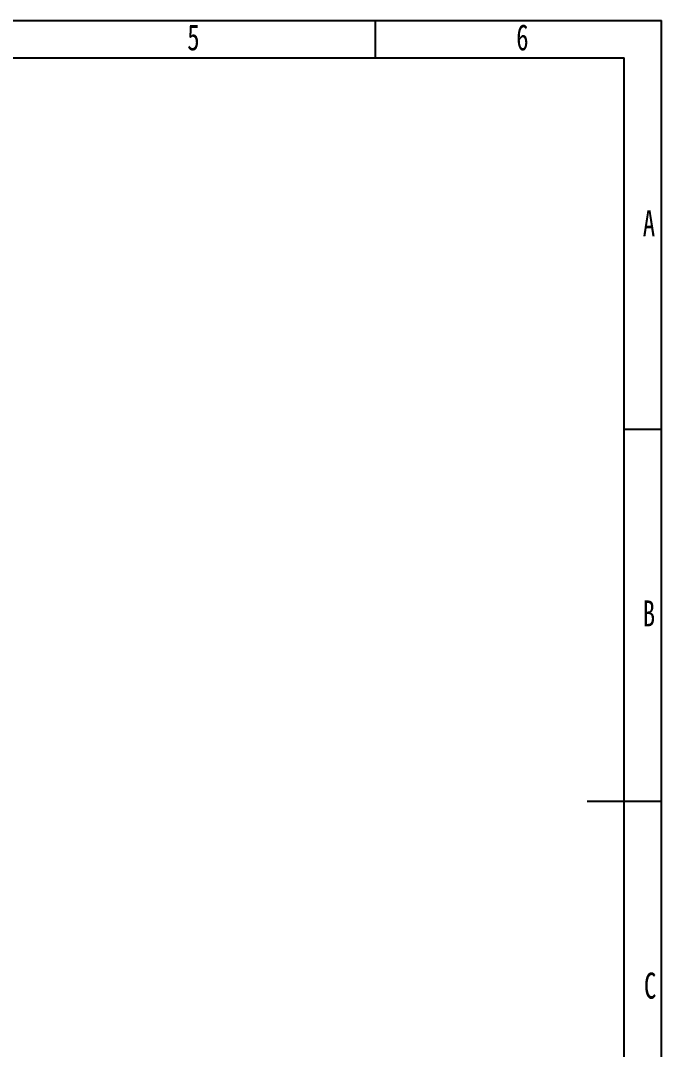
# Model space of a CAD drawing. Header units: millimetres. Extents: x 0 to 297, y 0 to 210.
# Drawn here: x 210.8 to 297, y 71.7 to 210 of the extents above; entities that cross this region are included whole.
import ezdxf

# ---------------------------------------------------------------- set-up
doc = ezdxf.new("R2010")
doc.units = ezdxf.units.MM
doc.layers.add('图框', color=7, linetype='Continuous')
doc.styles.add('SLDTEXTSTYLE5', font='TXT', dxfattribs={"width": 0.7})

msp = doc.modelspace()

# ---------------------------------------------------------------- linework, layer by layer
at = {"layer": '图框'}
for p, q in [((0, 210), (297, 210)), ((258.5, 210), (258.5, 205)), ((297, 0), (297, 210)), ((297, 155), (292, 155))]:
    msp.add_line(p, q, dxfattribs=at)
at = {"layer": '图框', "linetype": 'Continuous', "lineweight": 25}
for p in [(25, 205), (292, 5)]:
    msp.add_line(p, (292, 205), dxfattribs=at)
at = {"layer": '图框', "lineweight": 25}
msp.add_line((297, 105), (287, 105), dxfattribs=at)

# ---------------------------------------------------------------- texts
at = {"layer": '图框', "char_height": 3.5, "attachment_point": 2, "style": 'SLDTEXTSTYLE5'}
for s, insert in [('5', (234.04, 209.5)), ('6', (278.3, 209.5)), ('A', (295.32, 184.5)), ('B', (295.32, 132.04)), ('C', (295.48, 82))]:
    msp.add_mtext(s, dxfattribs=dict(at, insert=insert))

doc.saveas('drawing.dxf')
